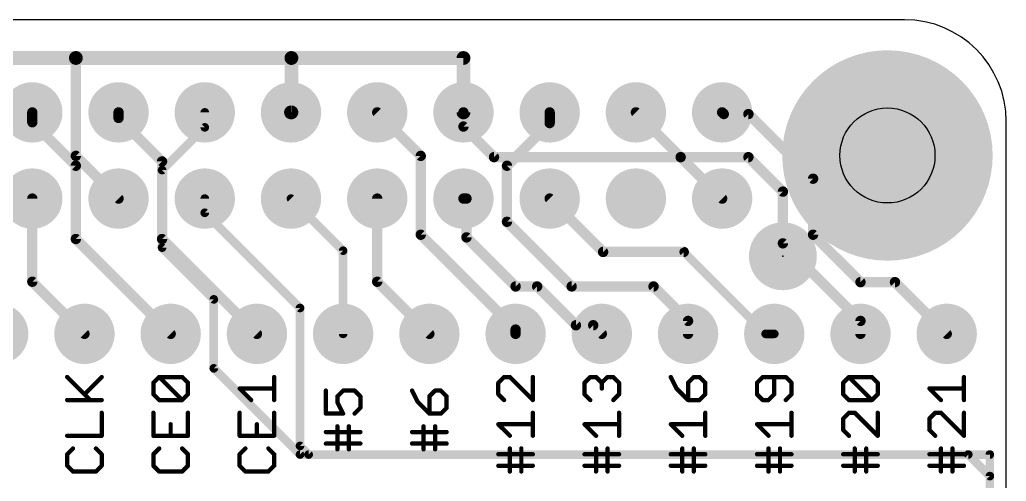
# Model space of a CAD drawing. Extents: x 0 to 65, y 0 to 56.5.
# Drawn here: x 35.94 to 65, y 42.9 to 56.5 of the extents above; entities that cross this region are included whole.
import ezdxf

# ---------------------------------------------------------------- set-up
doc = ezdxf.new("R2010")
doc.units = 0
for name, color, linetype in [('1', 12, 'CONTINUOUS'), ('16', 132, 'CONTINUOUS'), ('17', 110, 'CONTINUOUS'), ('20', 40, 'CONTINUOUS'), ('21', 253, 'CONTINUOUS'), ('23', 53, 'CONTINUOUS'), ('29', 253, 'CONTINUOUS'), ('30', 253, 'CONTINUOUS'), ('39', 12, 'CONTINUOUS'), ('41', 12, 'CONTINUOUS')]:
    doc.layers.add(name, color=color, linetype=linetype)

# ---------------------------------------------------------------- blocks, each defined once
blk = doc.blocks.new('ROUNDP')
at = {"const_width": 0.5}
blk.add_lwpolyline([(0, -0.25, 1), (0, 0.25, 1), (0, -0.25)], format="xyb", dxfattribs=at)
blk = doc.blocks.new('PIE')
at = {"const_width": 0.5}
blk.add_lwpolyline([(0, -0.25, 1), (0, 0.25, 1), (0, -0.25)], format="xyb", dxfattribs=at)

msp = doc.modelspace()

# ---------------------------------------------------------------- linework, layer by layer
at = {"layer": '1'}
for points, const_width in [([(36.31, 53.479), (36.31, 53.77)], 0.3048), ([(41.39, 53.328), (41.39, 53.77)], 0.254), ([(49.01, 53.77), (49.01, 53.352)], 0.3048), ([(37.592, 52.197), (36.31, 53.479)], 0.3048), ([(49.01, 53.352), (49.911, 52.451)], 0.3048), ([(40.132, 52.07), (41.39, 53.328)], 0.254), ([(49.911, 52.451), (55.409, 52.451)], 0.3048), ([(55.409, 52.451), (56.63, 51.23)], 0.3048), ([(37.592, 50.038), (37.592, 52.197)], 0.3048), ([(40.132, 49.784), (40.132, 52.07)], 0.254), ([(36.31, 48.78), (36.31, 51.23)], 0.3048), ([(40.386, 47.244), (37.592, 50.038)], 0.3048), ([(41.656, 48.26), (40.132, 49.784)], 0.254), ([(37.846, 47.244), (36.31, 48.78)], 0.3048), ([(41.656, 46.228), (41.656, 48.26)], 0.254), ([(44.196, 43.688), (41.656, 46.228)], 0.254), ([(64.516, 43.688), (44.196, 43.688)], 0.254), ([(64.516, 7.62), (64.516, 43.688)], 0.254)]:
    msp.add_lwpolyline(points, dxfattribs=dict(at, const_width=const_width))
for points, const_width in [([(36.3862, 53.77, 1), (36.2338, 53.77)], 0.1524), ([(41.4535, 53.77, 1), (41.3265, 53.77)], 0.127), ([(49.0862, 53.77, 1), (48.9338, 53.77)], 0.1524), ([(36.3639, 53.5329, 1), (36.2561, 53.4251)], 0.1524), ([(36.2338, 53.479, 1), (36.3862, 53.479)], 0.1524), ([(49.0639, 53.4059, 1), (48.9561, 53.2981)], 0.1524), ([(41.3265, 53.328, 1), (41.4535, 53.328)], 0.127), ([(41.4349, 53.2831, 1), (41.3451, 53.3729)], 0.127), ([(48.9338, 53.352, 1), (49.0862, 53.352)], 0.1524), ([(49.911, 52.5272, 1), (49.911, 52.3748)], 0.1524), ([(55.4629, 52.5049, 1), (55.3551, 52.3971)], 0.1524), ([(55.409, 52.3748, 1), (55.409, 52.5272)], 0.1524), ([(37.6682, 52.197, 1), (37.5158, 52.197)], 0.1524), ([(37.5381, 52.1431, 1), (37.6459, 52.2509)], 0.1524), ([(49.8571, 52.3971, 1), (49.9649, 52.5049)], 0.1524), ([(40.1955, 52.07, 1), (40.0685, 52.07)], 0.127), ([(40.0871, 52.1149, 1), (40.1769, 52.0251)], 0.127), ([(36.3862, 51.23, 1), (36.2338, 51.23)], 0.1524), ([(56.5761, 51.1761, 1), (56.6839, 51.2839)], 0.1524), ([(37.6459, 50.0919, 1), (37.5381, 49.9841)], 0.1524), ([(37.5158, 50.038, 1), (37.6682, 50.038)], 0.1524), ([(40.1769, 49.8289, 1), (40.0871, 49.7391)], 0.127), ([(40.0685, 49.784, 1), (40.1955, 49.784)], 0.127), ([(36.3639, 48.8339, 1), (36.2561, 48.7261)], 0.1524), ([(36.2338, 48.78, 1), (36.3862, 48.78)], 0.1524), ([(41.7195, 48.26, 1), (41.5925, 48.26)], 0.127), ([(41.6111, 48.2151, 1), (41.7009, 48.3049)], 0.127), ([(37.7921, 47.1901, 1), (37.8999, 47.2979)], 0.1524), ([(40.3321, 47.1901, 1), (40.4399, 47.2979)], 0.1524), ([(41.7009, 46.2729, 1), (41.6111, 46.1831)], 0.127), ([(41.5925, 46.228, 1), (41.7195, 46.228)], 0.127), ([(44.196, 43.7515, 1), (44.196, 43.6245)], 0.127), ([(44.1511, 43.6431, 1), (44.2409, 43.7329)], 0.127), ([(64.5795, 43.688, 1), (64.4525, 43.688)], 0.127), ([(64.516, 43.6245, 1), (64.516, 43.7515)], 0.127)]:
    msp.add_lwpolyline(points, format="xyb", dxfattribs=dict(at, const_width=const_width))
at = {"layer": '16'}
for points, const_width in [([(31.23, 55.372), (37.592, 55.372)], 0.4064), ([(37.592, 55.372), (43.942, 55.372)], 0.4064), ([(37.592, 52.488), (37.592, 55.372)], 0.3048), ([(49.01, 55.372), (43.942, 55.372)], 0.4064), ([(43.942, 55.372), (43.942, 53.77)], 0.4064), ([(49.01, 53.77), (49.01, 55.372)], 0.4064), ([(38.85, 53.77), (38.85, 53.606)], 0.3048), ([(43.942, 53.77), (43.93, 53.77)], 0.4064), ([(46.47, 53.77), (47.752, 52.488)], 0.3048), ([(51.55, 53.77), (51.55, 53.455)], 0.3048), ([(54.09, 53.77), (55.409, 52.451)], 0.3048), ([(56.679, 53.721), (56.63, 53.77)], 0.3048), ([(57.404, 53.721), (56.679, 53.721)], 0.3048), ([(59.309, 51.816), (57.404, 53.721)], 0.3048), ([(38.85, 53.606), (40.132, 52.324)], 0.3048), ([(51.55, 53.455), (50.292, 52.197)], 0.3048), ([(38.85, 51.23), (37.592, 52.488)], 0.3048), ([(47.752, 52.488), (47.752, 50.165)], 0.3048), ([(55.409, 52.451), (57.404, 52.451)], 0.3048), ([(57.404, 52.451), (58.42, 51.435)], 0.3048), ([(40.132, 52.324), (40.132, 50.038)], 0.3048), ([(50.292, 52.197), (50.292, 50.546)], 0.3048), ([(59.309, 50.165), (59.309, 51.816)], 0.3048), ([(58.42, 51.435), (58.42, 49.911)], 0.3048), ([(41.39, 51.23), (41.39, 50.812)], 0.254), ([(43.93, 51.23), (45.466, 49.694)], 0.254), ([(46.47, 51.23), (46.47, 48.78)], 0.3048), ([(49.01, 51.23), (49.1, 51.23)], 0.3048), ([(49.1, 51.23), (49.1, 50.087)], 0.3048), ([(51.55, 51.23), (53.123, 49.657)], 0.3048), ([(41.39, 50.812), (44.196, 48.006)], 0.254), ([(50.292, 50.546), (52.197, 48.641)], 0.3048), ([(47.752, 50.165), (50.546, 47.371)], 0.3048), ([(60.706, 48.768), (59.309, 50.165)], 0.3048), ([(40.132, 50.038), (42.926, 47.244)], 0.3048), ([(49.1, 50.087), (50.546, 48.641)], 0.3048), ([(58.42, 49.911), (60.706, 47.625)], 0.3048), ([(45.466, 49.694), (45.466, 47.244)], 0.254), ([(53.123, 49.657), (55.499, 49.657)], 0.3048), ([(55.499, 49.657), (57.912, 47.244)], 0.254), ([(46.47, 48.78), (48.006, 47.244)], 0.3048), ([(61.722, 48.768), (60.706, 48.768)], 0.3048), ([(61.722, 48.768), (63.246, 47.244)], 0.3048), ([(50.546, 48.641), (51.181, 48.641)], 0.3048), ([(51.181, 48.641), (52.324, 47.498)], 0.3048), ([(52.197, 48.641), (54.61, 48.641)], 0.3048), ([(54.61, 48.641), (55.626, 47.625)], 0.3048), ([(44.196, 48.006), (44.196, 43.942)], 0.254), ([(55.626, 47.625), (55.626, 47.244)], 0.3048), ([(60.706, 47.625), (60.706, 47.244)], 0.3048), ([(50.546, 47.371), (50.546, 47.244)], 0.3048), ([(52.324, 47.498), (52.832, 47.498)], 0.3048), ([(52.832, 47.498), (53.086, 47.244)], 0.3048), ([(57.912, 47.244), (58.166, 47.244)], 0.254), ([(44.196, 43.942), (44.45, 43.688)], 0.254), ([(44.45, 43.688), (63.881, 43.688)], 0.254), ([(63.881, 43.688), (64.516, 43.053)], 0.254), ([(64.516, 43.053), (64.516, 7.62)], 0.254)]:
    msp.add_lwpolyline(points, dxfattribs=dict(at, const_width=const_width))
for points, const_width in [([(37.592, 55.4736, 1), (37.592, 55.2704)], 0.2032), ([(37.6682, 55.372, 1), (37.5158, 55.372)], 0.1524), ([(37.592, 55.2704, 1), (37.592, 55.4736)], 0.2032), ([(43.942, 55.4736, 1), (43.942, 55.2704)], 0.2032), ([(44.0436, 55.372, 1), (43.8404, 55.372)], 0.2032), ([(43.942, 55.2704, 1), (43.942, 55.4736)], 0.2032), ([(49.1116, 55.372, 1), (48.9084, 55.372)], 0.2032), ([(49.01, 55.2704, 1), (49.01, 55.4736)], 0.2032), ([(38.9262, 53.77, 1), (38.7738, 53.77)], 0.1524), ([(43.93, 53.8716, 1), (43.93, 53.6684)], 0.2032), ([(43.8404, 53.77, 1), (44.0436, 53.77)], 0.2032), ([(43.942, 53.6684, 1), (43.942, 53.8716)], 0.2032), ([(46.5239, 53.8239, 1), (46.4161, 53.7161)], 0.1524), ([(48.9084, 53.77, 1), (49.1116, 53.77)], 0.2032), ([(51.6262, 53.77, 1), (51.4738, 53.77)], 0.1524), ([(54.1439, 53.8239, 1), (54.0361, 53.7161)], 0.1524), ([(56.6839, 53.8239, 1), (56.5761, 53.7161)], 0.1524), ([(56.679, 53.7972, 1), (56.679, 53.6448)], 0.1524), ([(56.6251, 53.6671, 1), (56.7329, 53.7749)], 0.1524), ([(57.4579, 53.7749, 1), (57.3501, 53.6671)], 0.1524), ([(57.404, 53.6448, 1), (57.404, 53.7972)], 0.1524), ([(38.9039, 53.6599, 1), (38.7961, 53.5521)], 0.1524), ([(38.7738, 53.606, 1), (38.9262, 53.606)], 0.1524), ([(51.4738, 53.455, 1), (51.6262, 53.455)], 0.1524), ([(51.6039, 53.4011, 1), (51.4961, 53.5089)], 0.1524), ([(37.6459, 52.5419, 1), (37.5381, 52.4341)], 0.1524), ([(47.8282, 52.488, 1), (47.6758, 52.488)], 0.1524), ([(47.6981, 52.4341, 1), (47.8059, 52.5419)], 0.1524), ([(55.409, 52.5272, 1), (55.409, 52.3748)], 0.1524), ([(57.4579, 52.5049, 1), (57.3501, 52.3971)], 0.1524), ([(57.404, 52.3748, 1), (57.404, 52.5272)], 0.1524), ([(37.5158, 52.488, 1), (37.6682, 52.488)], 0.1524), ([(40.2082, 52.324, 1), (40.0558, 52.324)], 0.1524), ([(40.0781, 52.2701, 1), (40.1859, 52.3779)], 0.1524), ([(50.3682, 52.197, 1), (50.2158, 52.197)], 0.1524), ([(50.2381, 52.2509, 1), (50.3459, 52.1431)], 0.1524), ([(55.3551, 52.3971, 1), (55.4629, 52.5049)], 0.1524), ([(59.3852, 51.816, 1), (59.2328, 51.816)], 0.1524), ([(59.2551, 51.7621, 1), (59.3629, 51.8699)], 0.1524), ([(58.4962, 51.435, 1), (58.3438, 51.435)], 0.1524), ([(58.3661, 51.3811, 1), (58.4739, 51.4889)], 0.1524), ([(38.7961, 51.1761, 1), (38.9039, 51.2839)], 0.1524), ([(41.4535, 51.23, 1), (41.3265, 51.23)], 0.127), ([(43.9749, 51.2749, 1), (43.8851, 51.1851)], 0.127), ([(46.5462, 51.23, 1), (46.3938, 51.23)], 0.1524), ([(49.01, 51.3062, 1), (49.01, 51.1538)], 0.1524), ([(49.1762, 51.23, 1), (49.0238, 51.23)], 0.1524), ([(49.1, 51.1538, 1), (49.1, 51.3062)], 0.1524), ([(51.6039, 51.2839, 1), (51.4961, 51.1761)], 0.1524), ([(41.4349, 50.8569, 1), (41.3451, 50.7671)], 0.127), ([(41.3265, 50.812, 1), (41.4535, 50.812)], 0.127), ([(50.3459, 50.5999, 1), (50.2381, 50.4921)], 0.1524), ([(50.2158, 50.546, 1), (50.3682, 50.546)], 0.1524), ([(47.8059, 50.2189, 1), (47.6981, 50.1111)], 0.1524), ([(59.3629, 50.2189, 1), (59.2551, 50.1111)], 0.1524), ([(40.1859, 50.0919, 1), (40.0781, 49.9841)], 0.1524), ([(40.0558, 50.038, 1), (40.2082, 50.038)], 0.1524), ([(47.6758, 50.165, 1), (47.8282, 50.165)], 0.1524), ([(49.1539, 50.1409, 1), (49.0461, 50.0331)], 0.1524), ([(49.0238, 50.087, 1), (49.1762, 50.087)], 0.1524), ([(58.4739, 49.9649, 1), (58.3661, 49.8571)], 0.1524), ([(58.3438, 49.911, 1), (58.4962, 49.911)], 0.1524), ([(59.2328, 50.165, 1), (59.3852, 50.165)], 0.1524), ([(45.5295, 49.694, 1), (45.4025, 49.694)], 0.127), ([(45.4211, 49.6491, 1), (45.5109, 49.7389)], 0.127), ([(53.123, 49.7332, 1), (53.123, 49.5808)], 0.1524), ([(53.0691, 49.6031, 1), (53.1769, 49.7109)], 0.1524), ([(55.5439, 49.7019, 1), (55.4541, 49.6121)], 0.127), ([(55.499, 49.5808, 1), (55.499, 49.7332)], 0.1524), ([(46.5239, 48.8339, 1), (46.4161, 48.7261)], 0.1524), ([(46.3938, 48.78, 1), (46.5462, 48.78)], 0.1524), ([(60.706, 48.8442, 1), (60.706, 48.6918)], 0.1524), ([(60.6521, 48.7141, 1), (60.7599, 48.8219)], 0.1524), ([(61.7759, 48.8219, 1), (61.6681, 48.7141)], 0.1524), ([(61.722, 48.6918, 1), (61.722, 48.8442)], 0.1524), ([(50.546, 48.7172, 1), (50.546, 48.5648)], 0.1524), ([(50.4921, 48.5871, 1), (50.5999, 48.6949)], 0.1524), ([(51.2349, 48.6949, 1), (51.1271, 48.5871)], 0.1524), ([(51.181, 48.5648, 1), (51.181, 48.7172)], 0.1524), ([(52.197, 48.7172, 1), (52.197, 48.5648)], 0.1524), ([(52.1431, 48.5871, 1), (52.2509, 48.6949)], 0.1524), ([(54.6639, 48.6949, 1), (54.5561, 48.5871)], 0.1524), ([(54.61, 48.5648, 1), (54.61, 48.7172)], 0.1524), ([(44.2595, 48.006, 1), (44.1325, 48.006)], 0.127), ([(44.1511, 47.9611, 1), (44.2409, 48.0509)], 0.127), ([(55.7022, 47.625, 1), (55.5498, 47.625)], 0.1524), ([(55.5721, 47.5711, 1), (55.6799, 47.6789)], 0.1524), ([(60.7822, 47.625, 1), (60.6298, 47.625)], 0.1524), ([(60.6521, 47.5711, 1), (60.7599, 47.6789)], 0.1524), ([(42.8721, 47.1901, 1), (42.9799, 47.2979)], 0.1524), ([(47.9521, 47.1901, 1), (48.0599, 47.2979)], 0.1524), ([(50.6222, 47.371, 1), (50.4698, 47.371)], 0.1524), ([(50.4921, 47.3171, 1), (50.5999, 47.4249)], 0.1524), ([(52.324, 47.5742, 1), (52.324, 47.4218)], 0.1524), ([(52.2701, 47.4441, 1), (52.3779, 47.5519)], 0.1524), ([(52.8859, 47.5519, 1), (52.7781, 47.4441)], 0.1524), ([(52.832, 47.4218, 1), (52.832, 47.5742)], 0.1524), ([(53.0321, 47.1901, 1), (53.1399, 47.2979)], 0.1524), ([(57.912, 47.3075, 1), (57.912, 47.1805)], 0.127), ([(58.166, 47.1805, 1), (58.166, 47.3075)], 0.127), ([(63.1921, 47.1901, 1), (63.2999, 47.2979)], 0.1524), ([(45.4025, 47.244, 1), (45.5295, 47.244)], 0.127), ([(50.4698, 47.244, 1), (50.6222, 47.244)], 0.1524), ([(55.5498, 47.244, 1), (55.7022, 47.244)], 0.1524), ([(57.8671, 47.1991, 1), (57.9569, 47.2889)], 0.127), ([(60.6298, 47.244, 1), (60.7822, 47.244)], 0.1524), ([(44.2409, 43.9869, 1), (44.1511, 43.8971)], 0.127), ([(44.1325, 43.942, 1), (44.2595, 43.942)], 0.127), ([(44.45, 43.7515, 1), (44.45, 43.6245)], 0.127), ([(44.4051, 43.6431, 1), (44.4949, 43.7329)], 0.127), ([(63.9259, 43.7329, 1), (63.8361, 43.6431)], 0.127), ([(63.881, 43.6245, 1), (63.881, 43.7515)], 0.127), ([(64.5795, 43.053, 1), (64.4525, 43.053)], 0.127), ([(64.4711, 43.0081, 1), (64.5609, 43.0979)], 0.127)]:
    msp.add_lwpolyline(points, format="xyb", dxfattribs=dict(at, const_width=const_width))
at = {"layer": '20'}
for p, q in [((62, 56.5), (3, 56.5)), ((65, 3), (65, 53.5))]:
    msp.add_line(p, q, dxfattribs=at)
msp.add_circle((61.5, 52.5), 1.4, dxfattribs=at)
msp.add_arc((62, 53.5), 3, 0, 90, dxfattribs=at)
at = {"layer": '21', "const_width": 0.127}
for points in [[(38.015, 45.2937), (37.3371, 45.9716)], [(37.8456, 45.4632), (38.354, 45.9716)], [(39.8771, 45.8022), (40.0466, 45.9716)], [(40.0466, 45.9716), (40.7245, 45.9716)], [(40.7245, 45.2937), (40.0466, 45.9716)], [(40.7245, 45.9716), (40.894, 45.8022)], [(43.434, 45.2937), (43.434, 45.9716)], [(50.2066, 45.9716), (50.0371, 45.8022)], [(50.3761, 45.9716), (50.2066, 45.9716)], [(51.054, 45.2937), (50.3761, 45.9716)], [(51.054, 45.9716), (51.054, 45.2937)], [(52.5771, 45.8022), (52.7466, 45.9716)], [(52.7466, 45.9716), (52.9161, 45.9716)], [(52.9161, 45.9716), (53.0856, 45.8022)], [(53.0856, 45.8022), (53.255, 45.9716)], [(53.255, 45.9716), (53.4245, 45.9716)], [(53.4245, 45.9716), (53.594, 45.8022)], [(55.1171, 45.9716), (55.2866, 45.6327)], [(55.795, 45.9716), (55.6256, 45.8022)], [(55.9645, 45.9716), (55.795, 45.9716)], [(56.134, 45.8022), (55.9645, 45.9716)], [(57.8266, 45.9716), (57.6571, 45.8022)], [(58.5045, 45.9716), (57.8266, 45.9716)], [(58.1656, 45.4632), (58.1656, 45.9716)], [(58.674, 45.8022), (58.5045, 45.9716)], [(60.1971, 45.8022), (60.3666, 45.9716)], [(60.3666, 45.9716), (61.0445, 45.9716)], [(61.0445, 45.2937), (60.3666, 45.9716)], [(61.0445, 45.9716), (61.214, 45.8022)], [(63.754, 45.2937), (63.754, 45.9716)], [(39.8771, 45.4632), (39.8771, 45.8022)], [(40.894, 45.8022), (40.894, 45.4632)], [(42.7561, 45.2937), (42.4171, 45.6327)], [(42.4171, 45.6327), (43.434, 45.6327)], [(44.9571, 45.5724), (44.9571, 44.8945)], [(45.2961, 45.4029), (45.4656, 45.5724)], [(45.4656, 45.5724), (45.8045, 45.5724)], [(45.8045, 45.5724), (45.974, 45.4029)], [(47.4971, 45.5724), (47.6666, 45.2335)], [(48.175, 45.5724), (48.0056, 45.4029)], [(48.3445, 45.5724), (48.175, 45.5724)], [(48.514, 45.4029), (48.3445, 45.5724)], [(50.0371, 45.8022), (50.0371, 45.4632)], [(52.5771, 45.4632), (52.5771, 45.8022)], [(53.0856, 45.8022), (53.0856, 45.6327)], [(53.594, 45.8022), (53.594, 45.4632)], [(55.2866, 45.6327), (55.6256, 45.2937)], [(55.6256, 45.8022), (55.6256, 45.2937)], [(56.134, 45.4632), (56.134, 45.8022)], [(57.6571, 45.8022), (57.6571, 45.4632)], [(58.674, 45.4632), (58.674, 45.8022)], [(60.1971, 45.4632), (60.1971, 45.8022)], [(61.214, 45.8022), (61.214, 45.4632)], [(63.0761, 45.2937), (62.7371, 45.6327)], [(62.7371, 45.6327), (63.754, 45.6327)], [(37.3371, 45.2937), (38.354, 45.2937)], [(40.0466, 45.2937), (39.8771, 45.4632)], [(40.7245, 45.2937), (40.0466, 45.2937)], [(40.894, 45.4632), (40.7245, 45.2937)], [(45.2961, 45.2335), (45.2961, 45.4029)], [(45.974, 45.4029), (45.974, 45.064)], [(48.0056, 45.4029), (48.0056, 44.8945)], [(48.514, 45.064), (48.514, 45.4029)], [(50.0371, 45.4632), (50.2066, 45.2937)], [(52.7466, 45.2937), (52.5771, 45.4632)], [(53.594, 45.4632), (53.4245, 45.2937)], [(55.6256, 45.2937), (55.9645, 45.2937)], [(55.9645, 45.2937), (56.134, 45.4632)], [(57.6571, 45.4632), (57.8266, 45.2937)], [(57.8266, 45.2937), (57.9961, 45.2937)], [(57.9961, 45.2937), (58.1656, 45.4632)], [(58.5045, 45.2937), (58.674, 45.4632)], [(60.3666, 45.2937), (60.1971, 45.4632)], [(61.0445, 45.2937), (60.3666, 45.2937)], [(61.214, 45.4632), (61.0445, 45.2937)], [(45.4656, 44.8945), (45.2961, 45.2335)], [(45.974, 45.064), (45.8045, 44.8945)], [(47.6666, 45.2335), (48.0056, 44.8945)], [(48.3445, 44.8945), (48.514, 45.064)], [(38.354, 44.2413), (38.354, 44.9192)], [(39.8771, 44.9192), (39.8771, 44.2413)], [(40.894, 44.2413), (40.894, 44.9192)], [(42.4171, 44.9192), (42.4171, 44.2413)], [(43.434, 44.2413), (43.434, 44.9192)], [(44.9571, 44.8945), (45.4656, 44.8945)], [(48.0056, 44.8945), (48.3445, 44.8945)], [(51.054, 44.2413), (51.054, 44.9192)], [(53.594, 44.2413), (53.594, 44.9192)], [(56.134, 44.2413), (56.134, 44.9192)], [(58.674, 44.2413), (58.674, 44.9192)], [(60.3666, 44.9192), (60.1971, 44.7497)], [(60.1971, 44.7497), (60.1971, 44.4108)], [(60.5361, 44.9192), (60.3666, 44.9192)], [(61.214, 44.2413), (60.5361, 44.9192)], [(61.214, 44.9192), (61.214, 44.2413)], [(62.9066, 44.9192), (62.7371, 44.7497)], [(62.7371, 44.7497), (62.7371, 44.4108)], [(63.0761, 44.9192), (62.9066, 44.9192)], [(63.754, 44.2413), (63.0761, 44.9192)], [(63.754, 44.9192), (63.754, 44.2413)], [(40.3856, 44.2413), (40.3856, 44.5802)], [(42.9256, 44.2413), (42.9256, 44.5802)], [(45.2961, 44.3505), (45.2961, 44.52)], [(45.635, 43.842), (45.635, 44.52)], [(47.8361, 44.3505), (47.8361, 44.52)], [(48.175, 43.842), (48.175, 44.52)], [(50.3761, 44.2413), (50.0371, 44.5802)], [(50.0371, 44.5802), (51.054, 44.5802)], [(52.9161, 44.2413), (52.5771, 44.5802)], [(52.5771, 44.5802), (53.594, 44.5802)], [(55.4561, 44.2413), (55.1171, 44.5802)], [(55.1171, 44.5802), (56.134, 44.5802)], [(57.9961, 44.2413), (57.6571, 44.5802)], [(57.6571, 44.5802), (58.674, 44.5802)], [(60.1971, 44.4108), (60.3666, 44.2413)], [(62.7371, 44.4108), (62.9066, 44.2413)], [(37.3371, 44.2413), (38.354, 44.2413)], [(39.8771, 44.2413), (40.894, 44.2413)], [(42.4171, 44.2413), (43.434, 44.2413)], [(44.9571, 44.3505), (45.974, 44.3505)], [(45.2961, 43.842), (45.2961, 44.3505)], [(47.4971, 44.3505), (48.514, 44.3505)], [(47.8361, 43.842), (47.8361, 44.3505)], [(37.5066, 43.8667), (37.3371, 43.6972)], [(38.354, 43.6972), (38.1845, 43.8667)], [(40.0466, 43.8667), (39.8771, 43.6972)], [(40.894, 43.6972), (40.7245, 43.8667)], [(42.5866, 43.8667), (42.4171, 43.6972)], [(43.434, 43.6972), (43.2645, 43.8667)], [(45.974, 44.0115), (44.9571, 44.0115)], [(48.514, 44.0115), (47.4971, 44.0115)], [(50.3761, 43.6972), (50.3761, 43.8667)], [(50.715, 43.1888), (50.715, 43.8667)], [(52.9161, 43.6972), (52.9161, 43.8667)], [(53.255, 43.1888), (53.255, 43.8667)], [(55.4561, 43.6972), (55.4561, 43.8667)], [(55.795, 43.1888), (55.795, 43.8667)], [(57.9961, 43.6972), (57.9961, 43.8667)], [(58.335, 43.1888), (58.335, 43.8667)], [(60.5361, 43.6972), (60.5361, 43.8667)], [(60.875, 43.1888), (60.875, 43.8667)], [(63.0761, 43.6972), (63.0761, 43.8667)], [(63.415, 43.1888), (63.415, 43.8667)], [(37.3371, 43.6972), (37.3371, 43.3583)], [(38.354, 43.3583), (38.354, 43.6972)], [(39.8771, 43.6972), (39.8771, 43.3583)], [(40.894, 43.3583), (40.894, 43.6972)], [(42.4171, 43.6972), (42.4171, 43.3583)], [(43.434, 43.3583), (43.434, 43.6972)], [(50.0371, 43.6972), (51.054, 43.6972)], [(50.3761, 43.1888), (50.3761, 43.6972)], [(52.5771, 43.6972), (53.594, 43.6972)], [(52.9161, 43.1888), (52.9161, 43.6972)], [(55.1171, 43.6972), (56.134, 43.6972)], [(55.4561, 43.1888), (55.4561, 43.6972)], [(57.6571, 43.6972), (58.674, 43.6972)], [(57.9961, 43.1888), (57.9961, 43.6972)], [(60.1971, 43.6972), (61.214, 43.6972)], [(60.5361, 43.1888), (60.5361, 43.6972)], [(62.7371, 43.6972), (63.754, 43.6972)], [(63.0761, 43.1888), (63.0761, 43.6972)], [(37.3371, 43.3583), (37.5066, 43.1888)], [(38.1845, 43.1888), (38.354, 43.3583)], [(39.8771, 43.3583), (40.0466, 43.1888)], [(40.7245, 43.1888), (40.894, 43.3583)], [(42.4171, 43.3583), (42.5866, 43.1888)], [(43.2645, 43.1888), (43.434, 43.3583)], [(51.054, 43.3583), (50.0371, 43.3583)], [(53.594, 43.3583), (52.5771, 43.3583)], [(56.134, 43.3583), (55.1171, 43.3583)], [(58.674, 43.3583), (57.6571, 43.3583)], [(61.214, 43.3583), (60.1971, 43.3583)], [(63.754, 43.3583), (62.7371, 43.3583)], [(37.5066, 43.1888), (38.1845, 43.1888)], [(40.0466, 43.1888), (40.7245, 43.1888)], [(42.5866, 43.1888), (43.2645, 43.1888)]]:
    msp.add_lwpolyline(points, dxfattribs=at)
at = {"layer": '21', "const_width": 0.0635}
for points in [[(37.3596, 45.9941, 1), (37.3147, 45.9492)], [(38.3765, 45.9492, 1), (38.3315, 45.9941)], [(40.0466, 46.0034, 1), (40.0466, 45.9399)], [(40.0691, 45.9941, 1), (40.0242, 45.9492)], [(40.0691, 45.9492, 1), (40.0242, 45.9941)], [(40.747, 45.9941, 1), (40.7021, 45.9492)], [(40.7245, 45.9399, 1), (40.7245, 46.0034)], [(43.4658, 45.9716, 1), (43.4023, 45.9716)], [(50.2066, 46.0034, 1), (50.2066, 45.9399)], [(50.2291, 45.9492, 1), (50.1842, 45.9941)], [(50.3985, 45.9941, 1), (50.3536, 45.9492)], [(50.3761, 45.9399, 1), (50.3761, 46.0034)], [(51.0858, 45.9716, 1), (51.0222, 45.9716)], [(52.7466, 46.0034, 1), (52.7466, 45.9399)], [(52.7691, 45.9492, 1), (52.7242, 45.9941)], [(52.9385, 45.9941, 1), (52.8936, 45.9492)], [(52.9161, 45.9399, 1), (52.9161, 46.0034)], [(53.255, 46.0034, 1), (53.255, 45.9399)], [(53.2775, 45.9492, 1), (53.2326, 45.9941)], [(53.447, 45.9941, 1), (53.4021, 45.9492)], [(53.4245, 45.9399, 1), (53.4245, 46.0034)], [(55.1455, 45.9858, 1), (55.0887, 45.9574)], [(55.795, 46.0034, 1), (55.795, 45.9399)], [(55.8175, 45.9492, 1), (55.7726, 45.9941)], [(55.987, 45.9941, 1), (55.9421, 45.9492)], [(55.9645, 45.9399, 1), (55.9645, 46.0034)], [(57.8266, 46.0034, 1), (57.8266, 45.9399)], [(57.8491, 45.9492, 1), (57.8042, 45.9941)], [(58.1973, 45.9716, 1), (58.1338, 45.9716)], [(58.527, 45.9941, 1), (58.4821, 45.9492)], [(58.5045, 45.9399, 1), (58.5045, 46.0034)], [(60.3666, 46.0034, 1), (60.3666, 45.9399)], [(60.3891, 45.9941, 1), (60.3442, 45.9492)], [(60.3891, 45.9492, 1), (60.3442, 45.9941)], [(61.067, 45.9941, 1), (61.0221, 45.9492)], [(61.0445, 45.9399, 1), (61.0445, 46.0034)], [(63.7858, 45.9716, 1), (63.7223, 45.9716)], [(39.9089, 45.8022, 1), (39.8454, 45.8022)], [(39.8547, 45.8246, 1), (39.8996, 45.7797)], [(40.9258, 45.8022, 1), (40.8623, 45.8022)], [(40.8715, 45.7797, 1), (40.9165, 45.8246)], [(42.4171, 45.6644, 1), (42.4171, 45.6009)], [(42.4396, 45.6551, 1), (42.3947, 45.6102)], [(43.434, 45.6009, 1), (43.434, 45.6644)], [(44.9889, 45.5724, 1), (44.9254, 45.5724)], [(45.4656, 45.6042, 1), (45.4656, 45.5407)], [(45.488, 45.55, 1), (45.4431, 45.5949)], [(45.827, 45.5949, 1), (45.7821, 45.55)], [(45.8045, 45.5407, 1), (45.8045, 45.6042)], [(47.5255, 45.5866, 1), (47.4687, 45.5582)], [(48.175, 45.6042, 1), (48.175, 45.5407)], [(48.1975, 45.55, 1), (48.1526, 45.5949)], [(48.367, 45.5949, 1), (48.3221, 45.55)], [(48.3445, 45.5407, 1), (48.3445, 45.6042)], [(50.0689, 45.8022, 1), (50.0054, 45.8022)], [(50.0147, 45.8246, 1), (50.0596, 45.7797)], [(52.6089, 45.8022, 1), (52.5454, 45.8022)], [(52.5547, 45.8246, 1), (52.5996, 45.7797)], [(53.1173, 45.8022, 1), (53.0538, 45.8022)], [(53.0538, 45.6327, 1), (53.1173, 45.6327)], [(53.0631, 45.8246, 1), (53.108, 45.7797)], [(53.0631, 45.7797, 1), (53.108, 45.8246)], [(53.6258, 45.8022, 1), (53.5622, 45.8022)], [(53.5715, 45.7797, 1), (53.6165, 45.8246)], [(55.3091, 45.6551, 1), (55.2642, 45.6102)], [(55.2582, 45.6185, 1), (55.315, 45.6469)], [(55.6573, 45.8022, 1), (55.5938, 45.8022)], [(55.6031, 45.8246, 1), (55.648, 45.7797)], [(56.1658, 45.8022, 1), (56.1022, 45.8022)], [(56.1115, 45.7797, 1), (56.1565, 45.8246)], [(57.6889, 45.8022, 1), (57.6254, 45.8022)], [(57.6347, 45.8246, 1), (57.6796, 45.7797)], [(58.7058, 45.8022, 1), (58.6422, 45.8022)], [(58.6515, 45.7797, 1), (58.6965, 45.8246)], [(60.2289, 45.8022, 1), (60.1654, 45.8022)], [(60.1747, 45.8246, 1), (60.2196, 45.7797)], [(61.2458, 45.8022, 1), (61.1823, 45.8022)], [(61.1915, 45.7797, 1), (61.2365, 45.8246)], [(62.7371, 45.6644, 1), (62.7371, 45.6009)], [(62.7596, 45.6551, 1), (62.7147, 45.6102)], [(63.754, 45.6009, 1), (63.754, 45.6644)], [(37.3371, 45.3255, 1), (37.3371, 45.262)], [(37.8231, 45.4857, 1), (37.868, 45.4408)], [(37.9926, 45.2713, 1), (38.0375, 45.3162)], [(38.354, 45.262, 1), (38.354, 45.3255)], [(39.8454, 45.4632, 1), (39.9089, 45.4632)], [(39.8996, 45.4857, 1), (39.8547, 45.4408)], [(40.0466, 45.3255, 1), (40.0466, 45.262)], [(40.0242, 45.2713, 1), (40.0691, 45.3162)], [(40.7021, 45.3162, 1), (40.747, 45.2713)], [(40.7021, 45.2713, 1), (40.747, 45.3162)], [(40.7245, 45.262, 1), (40.7245, 45.3255)], [(40.8623, 45.4632, 1), (40.9258, 45.4632)], [(40.9165, 45.4408, 1), (40.8715, 45.4857)], [(42.7336, 45.2713, 1), (42.7785, 45.3162)], [(45.3278, 45.4029, 1), (45.2643, 45.4029)], [(45.2736, 45.4254, 1), (45.3185, 45.3805)], [(46.0058, 45.4029, 1), (45.9423, 45.4029)], [(45.9515, 45.3805, 1), (45.9965, 45.4254)], [(48.0373, 45.4029, 1), (47.9738, 45.4029)], [(47.9831, 45.4254, 1), (48.028, 45.3805)], [(48.5458, 45.4029, 1), (48.4823, 45.4029)], [(48.4915, 45.3805, 1), (48.5365, 45.4254)], [(50.0054, 45.4632, 1), (50.0689, 45.4632)], [(50.0596, 45.4857, 1), (50.0147, 45.4408)], [(50.1842, 45.2713, 1), (50.2291, 45.3162)], [(51.0315, 45.2713, 1), (51.0765, 45.3162)], [(52.5454, 45.4632, 1), (52.6089, 45.4632)], [(52.5996, 45.4857, 1), (52.5547, 45.4408)], [(52.7242, 45.2713, 1), (52.7691, 45.3162)], [(53.4021, 45.3162, 1), (53.447, 45.2713)], [(53.5622, 45.4632, 1), (53.6258, 45.4632)], [(53.6165, 45.4408, 1), (53.5715, 45.4857)], [(55.6256, 45.3255, 1), (55.6256, 45.262)], [(55.6031, 45.2713, 1), (55.648, 45.3162)], [(55.9421, 45.3162, 1), (55.987, 45.2713)], [(55.9645, 45.262, 1), (55.9645, 45.3255)], [(56.1022, 45.4632, 1), (56.1658, 45.4632)], [(56.1565, 45.4408, 1), (56.1115, 45.4857)], [(57.6254, 45.4632, 1), (57.6889, 45.4632)], [(57.6796, 45.4857, 1), (57.6347, 45.4408)], [(57.8266, 45.3255, 1), (57.8266, 45.262)], [(57.8042, 45.2713, 1), (57.8491, 45.3162)], [(57.9736, 45.3162, 1), (58.0185, 45.2713)], [(57.9961, 45.262, 1), (57.9961, 45.3255)], [(58.1338, 45.4632, 1), (58.1973, 45.4632)], [(58.188, 45.4408, 1), (58.1431, 45.4857)], [(58.4821, 45.3162, 1), (58.527, 45.2713)], [(58.6422, 45.4632, 1), (58.7058, 45.4632)], [(58.6965, 45.4408, 1), (58.6515, 45.4857)], [(60.1654, 45.4632, 1), (60.2289, 45.4632)], [(60.2196, 45.4857, 1), (60.1747, 45.4408)], [(60.3666, 45.3255, 1), (60.3666, 45.262)], [(60.3442, 45.2713, 1), (60.3891, 45.3162)], [(61.0221, 45.3162, 1), (61.067, 45.2713)], [(61.0221, 45.2713, 1), (61.067, 45.3162)], [(61.0445, 45.262, 1), (61.0445, 45.3255)], [(61.1823, 45.4632, 1), (61.2458, 45.4632)], [(61.2365, 45.4408, 1), (61.1915, 45.4857)], [(63.0536, 45.2713, 1), (63.0985, 45.3162)], [(43.4023, 45.2937, 1), (43.4658, 45.2937)], [(45.2643, 45.2335, 1), (45.3278, 45.2335)], [(45.3245, 45.2477, 1), (45.2677, 45.2193)], [(45.9423, 45.064, 1), (46.0058, 45.064)], [(45.9965, 45.0415, 1), (45.9515, 45.0864)], [(47.6891, 45.2559, 1), (47.6442, 45.211)], [(47.6382, 45.2193, 1), (47.695, 45.2477)], [(48.4823, 45.064, 1), (48.5458, 45.064)], [(48.5365, 45.0415, 1), (48.4915, 45.0864)], [(51.0222, 45.2937, 1), (51.0858, 45.2937)], [(55.5938, 45.2937, 1), (55.6573, 45.2937)], [(63.7223, 45.2937, 1), (63.7858, 45.2937)], [(38.3858, 44.9192, 1), (38.3222, 44.9192)], [(39.9089, 44.9192, 1), (39.8454, 44.9192)], [(40.9258, 44.9192, 1), (40.8623, 44.9192)], [(42.4489, 44.9192, 1), (42.3854, 44.9192)], [(43.4658, 44.9192, 1), (43.4023, 44.9192)], [(44.9571, 44.9263, 1), (44.9571, 44.8627)], [(44.9254, 44.8945, 1), (44.9889, 44.8945)], [(45.4372, 44.8803, 1), (45.494, 44.9087)], [(45.4656, 44.8627, 1), (45.4656, 44.9263)], [(45.7821, 44.917, 1), (45.827, 44.872)], [(48.0056, 44.9263, 1), (48.0056, 44.8627)], [(47.9738, 44.8945, 1), (48.0373, 44.8945)], [(47.9831, 44.872, 1), (48.028, 44.917)], [(48.3221, 44.917, 1), (48.367, 44.872)], [(48.3445, 44.8627, 1), (48.3445, 44.9263)], [(51.0858, 44.9192, 1), (51.0222, 44.9192)], [(53.6258, 44.9192, 1), (53.5622, 44.9192)], [(56.1658, 44.9192, 1), (56.1022, 44.9192)], [(58.7058, 44.9192, 1), (58.6422, 44.9192)], [(60.2289, 44.7497, 1), (60.1654, 44.7497)], [(60.1747, 44.7722, 1), (60.2196, 44.7273)], [(60.3666, 44.9509, 1), (60.3666, 44.8874)], [(60.3891, 44.8967, 1), (60.3442, 44.9416)], [(60.5585, 44.9416, 1), (60.5136, 44.8967)], [(60.5361, 44.8874, 1), (60.5361, 44.9509)], [(61.2458, 44.9192, 1), (61.1823, 44.9192)], [(62.7689, 44.7497, 1), (62.7054, 44.7497)], [(62.7147, 44.7722, 1), (62.7596, 44.7273)], [(62.9066, 44.9509, 1), (62.9066, 44.8874)], [(62.9291, 44.8967, 1), (62.8842, 44.9416)], [(63.0985, 44.9416, 1), (63.0536, 44.8967)], [(63.0761, 44.8874, 1), (63.0761, 44.9509)], [(63.7858, 44.9192, 1), (63.7223, 44.9192)], [(40.4173, 44.5802, 1), (40.3538, 44.5802)], [(42.9573, 44.5802, 1), (42.8938, 44.5802)], [(45.3278, 44.52, 1), (45.2643, 44.52)], [(45.6668, 44.52, 1), (45.6033, 44.52)], [(47.8678, 44.52, 1), (47.8043, 44.52)], [(48.2068, 44.52, 1), (48.1433, 44.52)], [(50.0371, 44.612, 1), (50.0371, 44.5485)], [(50.0596, 44.6027, 1), (50.0147, 44.5578)], [(51.054, 44.5485, 1), (51.054, 44.612)], [(52.5771, 44.612, 1), (52.5771, 44.5485)], [(52.5996, 44.6027, 1), (52.5547, 44.5578)], [(53.594, 44.5485, 1), (53.594, 44.612)], [(55.1171, 44.612, 1), (55.1171, 44.5485)], [(55.1396, 44.6027, 1), (55.0947, 44.5578)], [(56.134, 44.5485, 1), (56.134, 44.612)], [(57.6571, 44.612, 1), (57.6571, 44.5485)], [(57.6796, 44.6027, 1), (57.6347, 44.5578)], [(58.674, 44.5485, 1), (58.674, 44.612)], [(60.2196, 44.4332, 1), (60.1747, 44.3883)], [(62.7596, 44.4332, 1), (62.7147, 44.3883)], [(37.3371, 44.273, 1), (37.3371, 44.2095)], [(38.3222, 44.2413, 1), (38.3858, 44.2413)], [(38.354, 44.2095, 1), (38.354, 44.273)], [(39.8771, 44.273, 1), (39.8771, 44.2095)], [(39.8454, 44.2413, 1), (39.9089, 44.2413)], [(40.3538, 44.2413, 1), (40.4173, 44.2413)], [(40.8623, 44.2413, 1), (40.9258, 44.2413)], [(40.894, 44.2095, 1), (40.894, 44.273)], [(42.4171, 44.273, 1), (42.4171, 44.2095)], [(42.3854, 44.2413, 1), (42.4489, 44.2413)], [(42.8938, 44.2413, 1), (42.9573, 44.2413)], [(43.4023, 44.2413, 1), (43.4658, 44.2413)], [(43.434, 44.2095, 1), (43.434, 44.273)], [(44.9571, 44.3822, 1), (44.9571, 44.3187)], [(45.3278, 44.3505, 1), (45.2643, 44.3505)], [(45.2643, 44.3505, 1), (45.3278, 44.3505)], [(45.974, 44.3187, 1), (45.974, 44.3822)], [(47.4971, 44.3822, 1), (47.4971, 44.3187)], [(47.8678, 44.3505, 1), (47.8043, 44.3505)], [(47.8043, 44.3505, 1), (47.8678, 44.3505)], [(48.514, 44.3187, 1), (48.514, 44.3822)], [(50.3536, 44.2188, 1), (50.3985, 44.2637)], [(51.0222, 44.2413, 1), (51.0858, 44.2413)], [(52.8936, 44.2188, 1), (52.9385, 44.2637)], [(53.5622, 44.2413, 1), (53.6258, 44.2413)], [(55.4336, 44.2188, 1), (55.4785, 44.2637)], [(56.1022, 44.2413, 1), (56.1658, 44.2413)], [(57.9736, 44.2188, 1), (58.0185, 44.2637)], [(58.6422, 44.2413, 1), (58.7058, 44.2413)], [(60.1654, 44.4108, 1), (60.2289, 44.4108)], [(60.3442, 44.2188, 1), (60.3891, 44.2637)], [(61.1823, 44.2413, 1), (61.2458, 44.2413)], [(61.1915, 44.2188, 1), (61.2365, 44.2637)], [(62.7054, 44.4108, 1), (62.7689, 44.4108)], [(62.8842, 44.2188, 1), (62.9291, 44.2637)], [(63.7223, 44.2413, 1), (63.7858, 44.2413)], [(63.7315, 44.2188, 1), (63.7765, 44.2637)], [(37.5291, 43.8443, 1), (37.4842, 43.8892)], [(38.207, 43.8892, 1), (38.1621, 43.8443)], [(40.0691, 43.8443, 1), (40.0242, 43.8892)], [(40.747, 43.8892, 1), (40.7021, 43.8443)], [(42.6091, 43.8443, 1), (42.5642, 43.8892)], [(43.287, 43.8892, 1), (43.2421, 43.8443)], [(44.9571, 44.0433, 1), (44.9571, 43.9798)], [(45.974, 43.9798, 1), (45.974, 44.0433)], [(47.4971, 44.0433, 1), (47.4971, 43.9798)], [(48.514, 43.9798, 1), (48.514, 44.0433)], [(50.4078, 43.8667, 1), (50.3443, 43.8667)], [(50.7468, 43.8667, 1), (50.6833, 43.8667)], [(52.9478, 43.8667, 1), (52.8843, 43.8667)], [(53.2868, 43.8667, 1), (53.2233, 43.8667)], [(55.4878, 43.8667, 1), (55.4243, 43.8667)], [(55.8268, 43.8667, 1), (55.7633, 43.8667)], [(58.0278, 43.8667, 1), (57.9643, 43.8667)], [(58.3668, 43.8667, 1), (58.3033, 43.8667)], [(60.5678, 43.8667, 1), (60.5043, 43.8667)], [(60.9068, 43.8667, 1), (60.8433, 43.8667)], [(63.1078, 43.8667, 1), (63.0443, 43.8667)], [(63.4468, 43.8667, 1), (63.3833, 43.8667)], [(37.3689, 43.6972, 1), (37.3054, 43.6972)], [(37.3147, 43.7197, 1), (37.3596, 43.6748)], [(38.3858, 43.6972, 1), (38.3222, 43.6972)], [(38.3315, 43.6748, 1), (38.3765, 43.7197)], [(39.9089, 43.6972, 1), (39.8454, 43.6972)], [(39.8547, 43.7197, 1), (39.8996, 43.6748)], [(40.9258, 43.6972, 1), (40.8623, 43.6972)], [(40.8715, 43.6748, 1), (40.9165, 43.7197)], [(42.4489, 43.6972, 1), (42.3854, 43.6972)], [(42.3947, 43.7197, 1), (42.4396, 43.6748)], [(43.4658, 43.6972, 1), (43.4023, 43.6972)], [(43.4115, 43.6748, 1), (43.4565, 43.7197)], [(45.2643, 43.842, 1), (45.3278, 43.842)], [(45.6033, 43.842, 1), (45.6668, 43.842)], [(47.8043, 43.842, 1), (47.8678, 43.842)], [(48.1433, 43.842, 1), (48.2068, 43.842)], [(50.0371, 43.729, 1), (50.0371, 43.6655)], [(50.4078, 43.6972, 1), (50.3443, 43.6972)], [(50.3443, 43.6972, 1), (50.4078, 43.6972)], [(51.054, 43.6655, 1), (51.054, 43.729)], [(52.5771, 43.729, 1), (52.5771, 43.6655)], [(52.9478, 43.6972, 1), (52.8843, 43.6972)], [(52.8843, 43.6972, 1), (52.9478, 43.6972)], [(53.594, 43.6655, 1), (53.594, 43.729)], [(55.1171, 43.729, 1), (55.1171, 43.6655)], [(55.4878, 43.6972, 1), (55.4243, 43.6972)], [(55.4243, 43.6972, 1), (55.4878, 43.6972)], [(56.134, 43.6655, 1), (56.134, 43.729)], [(57.6571, 43.729, 1), (57.6571, 43.6655)], [(58.0278, 43.6972, 1), (57.9643, 43.6972)], [(57.9643, 43.6972, 1), (58.0278, 43.6972)], [(58.674, 43.6655, 1), (58.674, 43.729)], [(60.1971, 43.729, 1), (60.1971, 43.6655)], [(60.5678, 43.6972, 1), (60.5043, 43.6972)], [(60.5043, 43.6972, 1), (60.5678, 43.6972)], [(61.214, 43.6655, 1), (61.214, 43.729)], [(62.7371, 43.729, 1), (62.7371, 43.6655)], [(63.1078, 43.6972, 1), (63.0443, 43.6972)], [(63.0443, 43.6972, 1), (63.1078, 43.6972)], [(63.754, 43.6655, 1), (63.754, 43.729)], [(37.3054, 43.3583, 1), (37.3689, 43.3583)], [(37.3596, 43.3807, 1), (37.3147, 43.3358)], [(38.3222, 43.3583, 1), (38.3858, 43.3583)], [(38.3765, 43.3358, 1), (38.3315, 43.3807)], [(39.8454, 43.3583, 1), (39.9089, 43.3583)], [(39.8996, 43.3807, 1), (39.8547, 43.3358)], [(40.8623, 43.3583, 1), (40.9258, 43.3583)], [(40.9165, 43.3358, 1), (40.8715, 43.3807)], [(42.3854, 43.3583, 1), (42.4489, 43.3583)], [(42.4396, 43.3807, 1), (42.3947, 43.3358)], [(43.4023, 43.3583, 1), (43.4658, 43.3583)], [(43.4565, 43.3358, 1), (43.4115, 43.3807)], [(50.0371, 43.39, 1), (50.0371, 43.3265)], [(51.054, 43.3265, 1), (51.054, 43.39)], [(52.5771, 43.39, 1), (52.5771, 43.3265)], [(53.594, 43.3265, 1), (53.594, 43.39)], [(55.1171, 43.39, 1), (55.1171, 43.3265)], [(56.134, 43.3265, 1), (56.134, 43.39)], [(57.6571, 43.39, 1), (57.6571, 43.3265)], [(58.674, 43.3265, 1), (58.674, 43.39)], [(60.1971, 43.39, 1), (60.1971, 43.3265)], [(61.214, 43.3265, 1), (61.214, 43.39)], [(62.7371, 43.39, 1), (62.7371, 43.3265)], [(63.754, 43.3265, 1), (63.754, 43.39)], [(37.5066, 43.2206, 1), (37.5066, 43.1571)], [(37.4842, 43.1664, 1), (37.5291, 43.2113)], [(38.1621, 43.2113, 1), (38.207, 43.1664)], [(38.1845, 43.1571, 1), (38.1845, 43.2206)], [(40.0466, 43.2206, 1), (40.0466, 43.1571)], [(40.0242, 43.1664, 1), (40.0691, 43.2113)], [(40.7021, 43.2113, 1), (40.747, 43.1664)], [(40.7245, 43.1571, 1), (40.7245, 43.2206)], [(42.5866, 43.2206, 1), (42.5866, 43.1571)], [(42.5642, 43.1664, 1), (42.6091, 43.2113)], [(43.2421, 43.2113, 1), (43.287, 43.1664)], [(43.2645, 43.1571, 1), (43.2645, 43.2206)], [(50.3443, 43.1888, 1), (50.4078, 43.1888)], [(50.6833, 43.1888, 1), (50.7468, 43.1888)], [(52.8843, 43.1888, 1), (52.9478, 43.1888)], [(53.2233, 43.1888, 1), (53.2868, 43.1888)], [(55.4243, 43.1888, 1), (55.4878, 43.1888)], [(55.7633, 43.1888, 1), (55.8268, 43.1888)], [(57.9643, 43.1888, 1), (58.0278, 43.1888)], [(58.3033, 43.1888, 1), (58.3668, 43.1888)], [(60.5043, 43.1888, 1), (60.5678, 43.1888)], [(60.8433, 43.1888, 1), (60.9068, 43.1888)], [(63.0443, 43.1888, 1), (63.1078, 43.1888)], [(63.3833, 43.1888, 1), (63.4468, 43.1888)]]:
    msp.add_lwpolyline(points, format="xyb", dxfattribs=at)
at = {"layer": '23'}
msp.add_point((58.42, 49.53), dxfattribs=at)
at = {"layer": '29'}
for points, const_width in [([(61.5, 51.7746, 1), (61.5, 53.2254, 1), (61.5, 51.7746)], 1.4508), ([(58.42, 50.28, 0.4142), (57.67, 49.53)], 0.5), ([(59.17, 49.53, 0.4142), (58.42, 50.28)], 0.5), ([(58.42, 50.405, 1), (58.42, 50.155)], 0.25), ([(58.42, 50.155, 1), (58.42, 50.405)], 0.25), ([(57.67, 49.53, 0.4142), (58.42, 48.78)], 0.5), ([(57.795, 49.53, 1), (57.545, 49.53)], 0.25), ([(58.42, 48.78, 0.4142), (59.17, 49.53)], 0.5), ([(59.295, 49.53, 1), (59.045, 49.53)], 0.25), ([(57.545, 49.53, 1), (57.795, 49.53)], 0.25), ([(59.045, 49.53, 1), (59.295, 49.53)], 0.25), ([(58.42, 48.905, 1), (58.42, 48.655)], 0.25), ([(58.42, 48.655, 1), (58.42, 48.905)], 0.25)]:
    msp.add_lwpolyline(points, format="xyb", dxfattribs=dict(at, const_width=const_width))
at = {"layer": '30', "const_width": 1.4508}
msp.add_lwpolyline([(61.5, 51.7746, 1), (61.5, 53.2254, 1), (61.5, 51.7746)], format="xyb", dxfattribs=at)
at = {"layer": '39'}
for points, const_width in [([(58.42, 50.28, 0.4142), (57.67, 49.53)], 0.5), ([(59.17, 49.53, 0.4142), (58.42, 50.28)], 0.5), ([(58.42, 50.405, 1), (58.42, 50.155)], 0.25), ([(58.42, 50.155, 1), (58.42, 50.405)], 0.25), ([(57.67, 49.53, 0.4142), (58.42, 48.78)], 0.5), ([(57.795, 49.53, 1), (57.545, 49.53)], 0.25), ([(58.42, 48.78, 0.4142), (59.17, 49.53)], 0.5), ([(59.295, 49.53, 1), (59.045, 49.53)], 0.25), ([(57.545, 49.53, 1), (57.795, 49.53)], 0.25), ([(59.045, 49.53, 1), (59.295, 49.53)], 0.25), ([(58.42, 48.905, 1), (58.42, 48.655)], 0.25), ([(58.42, 48.655, 1), (58.42, 48.905)], 0.25)]:
    msp.add_lwpolyline(points, format="xyb", dxfattribs=dict(at, const_width=const_width))
at = {"layer": '41'}
for points, const_width in [([(61.5, 50.95, 1), (61.5, 54.05, 1), (61.5, 50.95)], 3.1), ([(58.42, 50.28, 0.4142), (57.67, 49.53)], 0.5), ([(59.17, 49.53, 0.4142), (58.42, 50.28)], 0.5), ([(58.42, 50.405, 1), (58.42, 50.155)], 0.25), ([(58.42, 50.155, 1), (58.42, 50.405)], 0.25), ([(57.67, 49.53, 0.4142), (58.42, 48.78)], 0.5), ([(57.795, 49.53, 1), (57.545, 49.53)], 0.25), ([(58.42, 48.78, 0.4142), (59.17, 49.53)], 0.5), ([(59.295, 49.53, 1), (59.045, 49.53)], 0.25), ([(57.545, 49.53, 1), (57.795, 49.53)], 0.25), ([(59.045, 49.53, 1), (59.295, 49.53)], 0.25), ([(58.42, 48.905, 1), (58.42, 48.655)], 0.25), ([(58.42, 48.655, 1), (58.42, 48.905)], 0.25)]:
    msp.add_lwpolyline(points, format="xyb", dxfattribs=dict(at, const_width=const_width))

# ---------------------------------------------------------------- block references
at = {"layer": '1'}
msp.add_blockref('PIE', (58.42, 49.53), dxfattribs=at)
at = {"layer": '17', "xscale": 1.6764, "yscale": 1.6764}
for p in [(36.31, 53.77), (36.31, 53.77), (38.85, 53.77), (38.85, 53.77), (41.39, 53.77), (41.39, 53.77), (43.93, 53.77), (43.93, 53.77), (46.47, 53.77), (46.47, 53.77), (49.01, 53.77), (49.01, 53.77), (51.55, 53.77), (51.55, 53.77), (54.09, 53.77), (54.09, 53.77), (56.63, 53.77), (56.63, 53.77), (36.31, 51.23), (36.31, 51.23), (38.85, 51.23), (38.85, 51.23), (41.39, 51.23), (41.39, 51.23), (43.93, 51.23), (43.93, 51.23), (46.47, 51.23), (46.47, 51.23), (49.01, 51.23), (49.01, 51.23), (51.55, 51.23), (51.55, 51.23), (54.09, 51.23), (54.09, 51.23), (56.63, 51.23), (56.63, 51.23)]:
    msp.add_blockref('ROUNDP', p, dxfattribs=at)
at = {"layer": '17', "xscale": 1.6764, "yscale": 1.6764, "rotation": 90}
for p in [(35.306, 47.244), (35.306, 47.244), (37.846, 47.244), (37.846, 47.244), (40.386, 47.244), (40.386, 47.244), (42.926, 47.244), (42.926, 47.244), (45.466, 47.244), (45.466, 47.244), (48.006, 47.244), (48.006, 47.244), (50.546, 47.244), (50.546, 47.244), (53.086, 47.244), (53.086, 47.244), (55.626, 47.244), (55.626, 47.244), (58.166, 47.244), (58.166, 47.244), (60.706, 47.244), (60.706, 47.244), (63.246, 47.244), (63.246, 47.244)]:
    msp.add_blockref('ROUNDP', p, dxfattribs=at)
at = {"layer": '29'}
for name, p, xscale, yscale in [('ROUNDP', (36.31, 53.77), 1.778, 1.778), ('ROUNDP', (38.85, 53.77), 1.778, 1.778), ('ROUNDP', (41.39, 53.77), 1.778, 1.778), ('ROUNDP', (43.93, 53.77), 1.778, 1.778), ('ROUNDP', (46.47, 53.77), 1.778, 1.778), ('ROUNDP', (49.01, 53.77), 1.778, 1.778), ('ROUNDP', (51.55, 53.77), 1.778, 1.778), ('ROUNDP', (54.09, 53.77), 1.778, 1.778), ('ROUNDP', (56.63, 53.77), 1.778, 1.778), ('ROUNDP', (36.31, 51.23), 1.778, 1.778), ('ROUNDP', (38.85, 51.23), 1.778, 1.778), ('ROUNDP', (41.39, 51.23), 1.778, 1.778), ('ROUNDP', (43.93, 51.23), 1.778, 1.778), ('ROUNDP', (46.47, 51.23), 1.778, 1.778), ('ROUNDP', (49.01, 51.23), 1.778, 1.778), ('ROUNDP', (51.55, 51.23), 1.778, 1.778), ('ROUNDP', (54.09, 51.23), 1.778, 1.778), ('ROUNDP', (56.63, 51.23), 1.778, 1.778), ('PIE', (58.42, 49.53), 1.1016, 1.1016)]:
    msp.add_blockref(name, p, dxfattribs=dict(at, xscale=xscale, yscale=yscale))
at = {"layer": '29', "xscale": 1.778, "yscale": 1.778, "rotation": 90}
for p in [(35.306, 47.244), (37.846, 47.244), (40.386, 47.244), (42.926, 47.244), (45.466, 47.244), (48.006, 47.244), (50.546, 47.244), (53.086, 47.244), (55.626, 47.244), (58.166, 47.244), (60.706, 47.244), (63.246, 47.244)]:
    msp.add_blockref('ROUNDP', p, dxfattribs=at)
at = {"layer": '30', "xscale": 1.778, "yscale": 1.778}
for p in [(36.31, 53.77), (38.85, 53.77), (41.39, 53.77), (43.93, 53.77), (46.47, 53.77), (49.01, 53.77), (51.55, 53.77), (54.09, 53.77), (56.63, 53.77), (36.31, 51.23), (38.85, 51.23), (41.39, 51.23), (43.93, 51.23), (46.47, 51.23), (49.01, 51.23), (51.55, 51.23), (54.09, 51.23), (56.63, 51.23)]:
    msp.add_blockref('ROUNDP', p, dxfattribs=at)
at = {"layer": '30', "xscale": 1.778, "yscale": 1.778, "rotation": 90}
for p in [(35.306, 47.244), (37.846, 47.244), (40.386, 47.244), (42.926, 47.244), (45.466, 47.244), (48.006, 47.244), (50.546, 47.244), (53.086, 47.244), (55.626, 47.244), (58.166, 47.244), (60.706, 47.244), (63.246, 47.244)]:
    msp.add_blockref('ROUNDP', p, dxfattribs=at)

doc.saveas('drawing.dxf')
